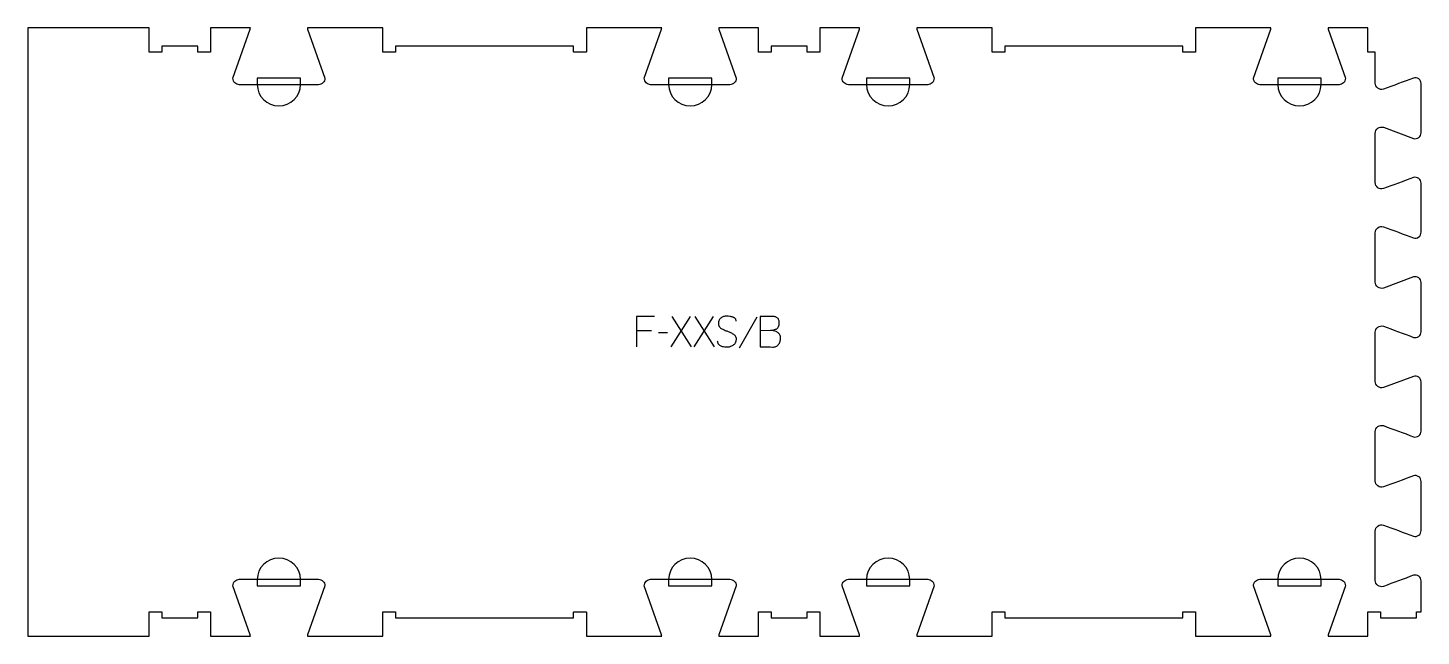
# Model space of a CAD drawing. Extents: x 0 to 1372, y 0 to 600.
import ezdxf

# ---------------------------------------------------------------- set-up
doc = ezdxf.new("R2010")
doc.units = 0
for name, color, linetype in [('1_ANYTOOL_1MMDEEP_LABELS_S', 2, 'CONTINUOUS'), ('4_ANYTOOL_CUTTHROUGH_OUTSI', 5, 'CONTINUOUS'), ('5_ANYTOOL_HALF_MILL_9MM_IN', 3, 'CONTINUOUS')]:
    doc.layers.add(name, color=color, linetype=linetype)

msp = doc.modelspace()

# ---------------------------------------------------------------- linework, layer by layer
at = {"layer": '1_ANYTOOL_1MMDEEP_LABELS_S'}
for p, q in [((652.162567, 315.001623), (633.262567, 285.001623)), ((653.405424, 285.001623), (634.462567, 315.001623)), ((674.876853, 315.001623), (655.976853, 285.001623)), ((676.11971, 285.001623), (657.176853, 315.001623)), ((717.81971, 314.530195), (700.633996, 283.758766)), ((614.01971, 301.030195), (599.533996, 301.030195)), ((629.833996, 298.887337), (621.048281, 298.801623))]:
    msp.add_line(p, q, dxfattribs=at)
msp.add_lwpolyline([(617.191138, 315.001623), (599.533996, 315.001623), (599.533996, 285.001623)], dxfattribs=at)
for points in [[(697.505424, 310.415909, 0.071867), (697.312311, 311.752516, 0.100684), (696.685781, 312.933766, 0.047558), (696.211228, 313.410216, 0.038563), (695.661228, 313.798945, 0.037928), (694.96404, 314.146413, 0.026634), (694.226853, 314.401623, 0.028461), (691.203519, 315.087606, 0.041577), (688.11971, 315.34448, 0.036938), (686.61735, 315.233341, 0.041531), (685.151853, 314.889123, 0.041583), (683.774476, 314.311915, 0.038125), (682.505424, 313.523052, 0.057611), (681.435272, 312.531148, 0.065808), (680.641138, 311.310552, 0.06469), (680.163642, 309.850997, 0.046778), (680.01971, 308.315909, 0.052235), (680.182066, 306.766067, 0.075448), (680.726853, 305.315909, 0.076671), (681.642945, 304.142856, 0.061023), (682.848281, 303.258766, 0.021951), (685.877135, 301.73142, 0.018213), (689.01971, 300.451623, -0.02405), (692.121194, 299.146161, -0.02981), (695.062567, 297.515909, -0.068439), (696.203869, 296.549978, -0.079282), (697.012567, 295.298052, -0.076308), (697.437567, 293.71937, -0.047772), (697.462567, 292.073052, -0.046243), (697.169332, 290.392092, -0.06359), (696.51971, 288.821266, -0.064671), (695.546886, 287.537077, -0.057073), (694.291138, 286.523052, -0.067522), (691.32283, 285.160141, -0.070793), (688.098281, 284.658766, -0.064027), (684.959266, 285.021281, -0.070447), (682.033996, 286.201623, -0.054374), (680.875578, 287.051256, -0.074742), (679.976853, 288.162337, -0.075199), (679.453846, 289.468716, -0.057737), (679.291138, 290.873052)], [(721.248281, 301.330195), (731.791138, 301.458766, 0.046847), (734.739841, 301.935215, 0.060102), (737.512567, 303.023052, 0.086388), (738.619269, 303.893178, 0.076384), (739.392924, 305.074837, 0.070405), (739.890393, 306.762587, 0.036531), (740.01971, 308.530195, 0.031885), (739.928089, 309.965453, 0.051083), (739.601853, 311.361445, 0.053001), (739.093565, 312.448003, 0.064647), (738.348281, 313.383766, 0.064346), (737.37499, 314.109331, 0.050037), (736.258996, 314.597159, 0.048317), (734.814439, 314.913441, 0.029756), (733.333996, 315.001623), (721.248281, 315.001623)], [(721.248281, 315.001623), (721.248281, 285.001623), (730.933996, 285.001623), (733.462567, 284.915909, 0.048381), (735.141461, 285.019824, 0.066146), (736.746496, 285.499837, 0.067079), (738.110259, 286.348508, 0.057042), (739.226853, 287.508766, 0.037099), (740.121524, 288.880007, 0.042913), (740.785781, 290.374837, 0.043052), (741.176941, 291.930485, 0.040094), (741.305424, 293.530195, 0.045096), (741.143053, 295.326811, 0.070597), (740.576853, 297.028409, 0.073303), (739.650874, 298.357447, 0.067093), (738.391138, 299.380195, 0.063103), (735.216629, 300.805141, 0.053716), (731.791138, 301.458766)]]:
    msp.add_lwpolyline(points, format="xyb", dxfattribs=at)
at = {"layer": '4_ANYTOOL_CUTTHROUGH_OUTSI'}
msp.add_lwpolyline([(1372.110808, 54.502619, 0.237079), (1369.793159, 59.115804, 0.237104), (1364.708642, 60.009892, -0.000004), (1334.947441, 49.015294, -0.015604), (1334.932645, 49.010347, -0.237079), (1329.405905, 49.98243, -0.237079), (1326.886721, 54.996762), (1326.887177, 103.502847, -0.237079), (1329.406361, 108.517176, -0.237077), (1334.932955, 109.489261, -0.015611), (1334.947756, 109.484312, 0.000004), (1364.72343, 98.484329, 0.236337), (1369.793159, 99.383351, 0.237079), (1372.110808, 103.996536), (1372.111264, 152.502621, 0.237079), (1369.793615, 157.115804, 0.237104), (1364.709098, 158.009892, -0.000004), (1334.947896, 147.015294, -0.015604), (1334.933101, 147.010347, -0.237079), (1329.406361, 147.98243, -0.237079), (1326.887177, 152.996762), (1326.887633, 201.502847, -0.237079), (1329.406817, 206.517176, -0.237077), (1334.93341, 207.489261, -0.015611), (1334.948212, 207.484312, 0.000004), (1364.723885, 196.484329, 0.236337), (1369.793615, 197.383351, 0.237079), (1372.111264, 201.996536), (1372.11172, 250.502621, 0.237079), (1369.79407, 255.115804, 0.237104), (1364.709554, 256.009892), (1334.948352, 245.015294, -0.015604), (1334.933557, 245.010347, -0.237079), (1329.406817, 245.98243, -0.237079), (1326.887633, 250.996762), (1326.888088, 299.502847, -0.237079), (1329.407273, 304.517176, -0.237077), (1334.933866, 305.489261, -0.015611), (1334.948668, 305.484312, 0.000004), (1364.724341, 294.484329, 0.236337), (1369.79407, 295.38335, 0.237079), (1372.11172, 299.996536), (1372.112176, 348.502621, 0.237079), (1369.794526, 353.115804, 0.237104), (1364.71001, 354.009892), (1334.948808, 343.015294, -0.015604), (1334.934013, 343.010347, -0.237079), (1329.407273, 343.98243, -0.237079), (1326.888088, 348.996762), (1326.888544, 397.502847, -0.237079), (1329.407728, 402.517176, -0.237077), (1334.934322, 403.489261, -0.015611), (1334.949123, 403.484312, 0.000004), (1364.724797, 392.484329, 0.236337), (1369.794526, 393.38335, 0.237079), (1372.112176, 397.996536), (1372.112632, 446.502621, 0.237079), (1369.794982, 451.115804, 0.237104), (1364.710466, 452.009892, -0.000004), (1334.949264, 441.015294, -0.015604), (1334.934468, 441.010347, -0.237079), (1329.407728, 441.98243, -0.237079), (1326.888544, 446.996762), (1326.889, 495.502847, -0.237079), (1329.408184, 500.517176, -0.237077), (1334.934778, 501.489261, -0.015611), (1334.949579, 501.484312), (1364.725253, 490.484329, 0.236337), (1369.794982, 491.38335, 0.237079), (1372.112632, 495.996536), (1372.113087, 544.502621, 0.237079), (1369.795438, 549.115804, 0.237104), (1364.710921, 550.009892, -0.000004), (1334.94972, 539.015293, -0.015604), (1334.934924, 539.010347, -0.237079), (1329.408184, 539.98243, -0.237079), (1326.889, 544.996761), (1326.889, 575.5), (1319.75, 575.5, -0.414214), (1319.5, 575.75), (1319.5, 599.5), (1280.402437, 599.5, 0.061784), (1280.637431, 598.10513), (1297.532965, 549.832588, -0.084368), (1297.547, 549.75, -0.414214), (1291.297, 543.5), (1213.297, 543.5, -0.414214), (1207.047, 549.75, -0.084368), (1207.061035, 549.832588), (1223.960148, 598.116195, 0.061178), (1224.191563, 599.5), (1199.75, 599.5), (1150, 599.5), (1150, 575.75, -0.414214), (1149.75, 575.5), (1137.75, 575.5, -0.414214), (1137.5, 575.75), (1137.5, 581.5), (962, 581.5), (962, 575.75, -0.414214), (961.75, 575.5), (949.75, 575.5, -0.414214), (949.5, 575.75), (949.5, 599.5), (875.308437, 599.5, 0.061784), (875.543431, 598.10513), (892.438965, 549.832588, -0.084368), (892.453, 549.75, -0.414214), (886.203, 543.5), (808.203, 543.5, -0.414214), (801.953, 549.75, -0.084368), (801.967035, 549.832588), (818.866148, 598.116195, 0.061178), (819.097563, 599.5), (780, 599.5), (780, 575.75, -0.414214), (779.75, 575.5), (767.75, 575.5, -0.414214), (767.5, 575.75), (767.5, 581.5), (732, 581.5), (732, 575.75, -0.414214), (731.75, 575.5), (719.75, 575.5, -0.414214), (719.5, 575.75), (719.5, 599.5), (680.402437, 599.5, 0.061784), (680.637431, 598.10513), (697.532965, 549.832588, -0.084368), (697.547, 549.75, -0.414214), (691.297, 543.5), (613.297, 543.5, -0.414214), (607.047, 549.75, -0.084368), (607.061035, 549.832588), (623.960148, 598.116195, 0.061178), (624.191563, 599.5), (550, 599.5), (550, 575.75, -0.414214), (549.75, 575.5), (537.75, 575.5, -0.414214), (537.5, 575.75), (537.5, 581.5), (362, 581.5), (362, 575.75, -0.414214), (361.75, 575.5), (349.75, 575.5, -0.414214), (349.5, 575.75), (349.5, 599.5), (275.308437, 599.5, 0.061784), (275.543431, 598.10513), (292.438965, 549.832588, -0.084368), (292.453, 549.75, -0.414214), (286.203, 543.5), (208.203, 543.5, -0.414214), (201.953, 549.75, -0.084368), (201.967035, 549.832588), (218.866148, 598.116195, 0.061178), (219.097563, 599.5), (180, 599.5), (180, 575.75, -0.414214), (179.75, 575.5), (167.75, 575.5, -0.414214), (167.5, 575.75), (167.5, 581.5), (132, 581.5), (132, 575.75, -0.414214), (131.75, 575.5), (119.75, 575.5, -0.414214), (119.5, 575.75), (119.5, 599.5), (0, 599.5), (0, 0), (119.5, 0), (119.5, 23.75, -0.414214), (119.75, 24), (131.75, 24, -0.414214), (132, 23.75), (132, 18), (167.5, 18), (167.5, 23.75, -0.414214), (167.75, 24), (179.75, 24, -0.414214), (180, 23.75), (180, 0), (219.097563, 0, 0.061784), (218.862569, 1.39487), (201.967035, 49.667412, -0.084368), (201.953, 49.75, -0.414214), (208.203, 56), (286.203, 56, -0.414214), (292.453, 49.75, -0.084368), (292.438965, 49.667412), (275.539852, 1.383805, 0.061178), (275.308437, 0), (349.5, 0), (349.5, 23.75, -0.414214), (349.75, 24), (361.75, 24, -0.414214), (362, 23.75), (362, 18), (537.5, 18), (537.5, 23.75, -0.414214), (537.75, 24), (549.75, 24, -0.414214), (550, 23.75), (550, 0), (599.75, 0), (624.191563, 0, 0.061784), (623.956569, 1.39487), (607.061035, 49.667412, -0.084368), (607.047, 49.75, -0.414214), (613.297, 56), (691.297, 56, -0.414214), (697.547, 49.75, -0.084368), (697.532965, 49.667412), (680.633852, 1.383805, 0.061178), (680.402437, 0), (719.5, 0), (719.5, 23.75, -0.414214), (719.75, 24), (731.75, 24, -0.414214), (732, 23.75), (732, 18), (767.5, 18), (767.5, 23.75, -0.414214), (767.75, 24), (779.75, 24, -0.414214), (780, 23.75), (780, 0), (819.097563, 0, 0.061784), (818.862569, 1.39487), (801.967035, 49.667412, -0.084368), (801.953, 49.75, -0.414214), (808.203, 56), (886.203, 56, -0.414214), (892.453, 49.75, -0.084368), (892.438965, 49.667412), (875.539852, 1.383805, 0.061178), (875.308437, 0), (949.5, 0), (949.5, 23.75, -0.414214), (949.75, 24), (961.75, 24, -0.414214), (962, 23.75), (962, 18), (1137.5, 18), (1137.5, 23.75, -0.414214), (1137.75, 24), (1149.75, 24, -0.414214), (1150, 23.75), (1150, 0), (1224.191563, 0, 0.061784), (1223.956569, 1.39487), (1207.061035, 49.667412, -0.084368), (1207.047, 49.75, -0.414214), (1213.297, 56), (1291.297, 56, -0.414214), (1297.547, 49.75, -0.084368), (1297.532965, 49.667412), (1280.633852, 1.383805, 0.061178), (1280.402437, 0), (1319.5, 0), (1319.5, 23.75, -0.414214), (1319.75, 24), (1331.75, 24, -0.414214), (1332, 23.75), (1332, 18), (1367.5, 18), (1367.5, 23.75, -0.414214), (1367.75, 24), (1372.110808, 24)], format="xyb", close=True, dxfattribs=at)
at = {"layer": '5_ANYTOOL_HALF_MILL_9MM_IN'}
for points in [[(225.953, 543.75, 1), (268.453, 543.75), (268.453, 550), (225.953, 550)], [(631.047, 543.75, 1), (673.547, 543.75), (673.547, 550), (631.047, 550)], [(825.953, 543.75, 1), (868.453, 543.75), (868.453, 550), (825.953, 550)], [(1231.047, 544), (1231.047, 543.75, 1), (1273.547, 543.75), (1273.547, 550), (1231.047, 550)], [(268.453, 55.5), (268.453, 55.75, 1), (225.953, 55.75), (225.953, 49.5), (268.453, 49.5)], [(673.547, 55.5), (673.547, 55.75, 1), (631.047, 55.75), (631.047, 49.5), (673.547, 49.5)], [(868.453, 55.5), (868.453, 55.75, 1), (825.953, 55.75), (825.953, 49.5), (868.453, 49.5)], [(1273.547, 55.75, 1), (1231.047, 55.75), (1231.047, 49.5), (1273.547, 49.5)]]:
    msp.add_lwpolyline(points, format="xyb", close=True, dxfattribs=at)

doc.saveas('drawing.dxf')
